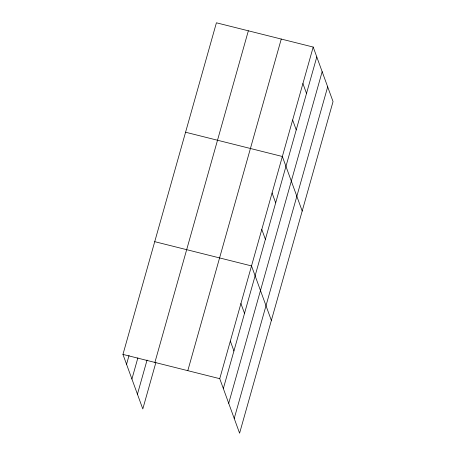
<?xml version="1.0" encoding="UTF-8"?>
<svg xmlns="http://www.w3.org/2000/svg" width="456" height="456" viewBox="0 0 456 456"><rect width="100%" height="100%" fill="white"/><g stroke="black" fill="none" stroke-linecap="round" stroke-linejoin="round"><path stroke-width="0.68" d="M155.895 362.474L142.802 408.941L122.955 354.415L216.412 22.8L313.198 47.059L333.045 101.585L239.588 433.2L219.746 378.674L313.198 47.059M126.551 364.293L129.054 355.406M131.915 379.027L137.883 357.84M137.438 394.206L147.066 360.04M154.897 362.423L248.349 30.803M187.804 370.671L281.261 39.051M223.337 388.552L316.795 56.932M228.701 403.286L322.158 71.666M234.224 418.465L327.682 86.851M185.569 132.234L282.361 156.493L302.203 211.02M154.732 241.669L251.518 265.922L271.366 320.448M122.955 354.415L219.746 378.674M302.921 83.534L306.512 93.412M292.638 120.013L296.235 129.892M272.078 192.968L275.675 202.846M261.801 229.448L265.392 239.32M240.928 303.508L244.519 313.386M230.337 341.094L233.928 350.966"/></g></svg>
